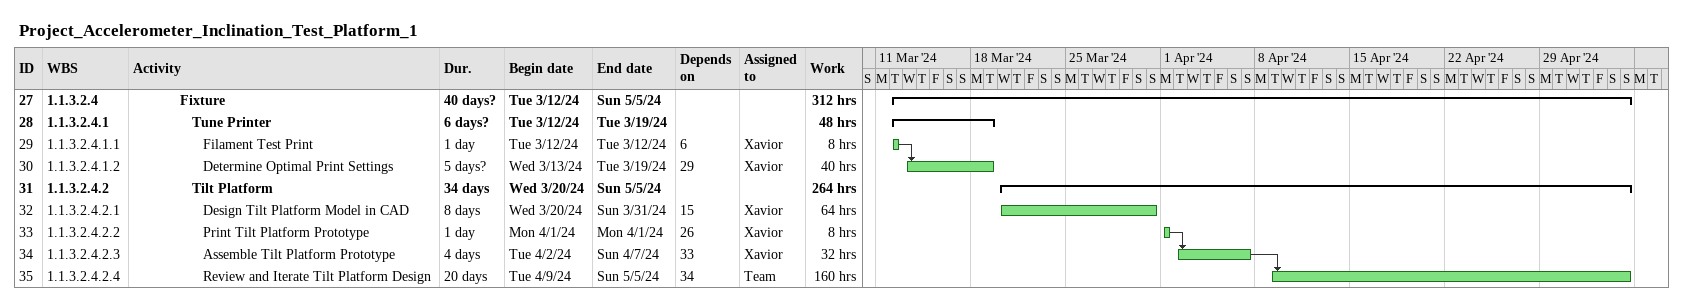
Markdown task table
Project_Accelerometer_Inclination_Test_Platform_1

| ID | WBS | Task | Duration | Start | Finish | Predecessors | Resources | Work (h) |
|---|---|---|---|---|---|---|---|---|
| 27 | 1.1.3.2.4 | **Fixture** | 40d? | 2024-03-12 | 2024-05-05 |  |  | 312 |
| 28 | 1.1.3.2.4.1 | **Tune Printer** | 6d? | 2024-03-12 | 2024-03-19 |  |  | 48 |
| 29 | 1.1.3.2.4.1.1 | Filament Test Print | 1d | 2024-03-12 | 2024-03-12 | 6 | Xavior | 8 |
| 30 | 1.1.3.2.4.1.2 | Determine Optimal Print Settings | 5d? | 2024-03-13 | 2024-03-19 | 29 | Xavior | 40 |
| 31 | 1.1.3.2.4.2 | **Tilt Platform** | 34d | 2024-03-20 | 2024-05-05 |  |  | 264 |
| 32 | 1.1.3.2.4.2.1 | Design Tilt Platform Model in CAD | 8d | 2024-03-20 | 2024-03-31 | 15 | Xavior | 64 |
| 33 | 1.1.3.2.4.2.2 | Print Tilt Platform Prototype | 1d | 2024-04-01 | 2024-04-01 | 26 | Xavior | 8 |
| 34 | 1.1.3.2.4.2.3 | Assemble Tilt Platform Prototype | 4d | 2024-04-02 | 2024-04-07 | 33 | Xavior | 32 |
| 35 | 1.1.3.2.4.2.4 | Review and Iterate Tilt Platform Design | 20d | 2024-04-09 | 2024-05-05 | 34 | Team | 160 |
